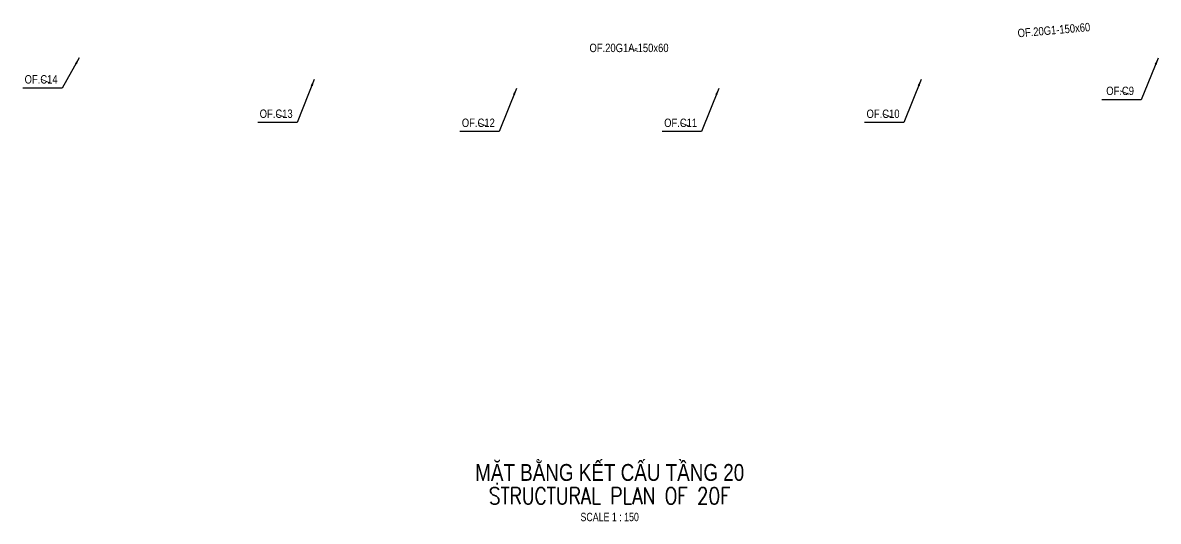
# Model space of a CAD drawing. Header units: millimetres. Extents: x -179076 to 118270, y -18667 to 89640.
# Drawn here: x 32083 to 82599, y 18374 to 40575 of the extents above; entities that cross this region are included whole.
import ezdxf
from ezdxf.enums import TextEntityAlignment as Align

# ---------------------------------------------------------------- set-up
doc = ezdxf.new("R2010")
doc.units = ezdxf.units.MM
doc.layers.get('0').update_dxf_attribs({"lineweight": 20})
doc.layers.get('Defpoints').update_dxf_attribs({"color": 151, "lineweight": 9})
for name, color, linetype, lineweight in [('NDC_S_ANNO', 7, 'Continuous', 20), ('NDC_S_DIM', 1, 'Continuous', 15), ('NDC_S_ENG TITLE', 3, 'Continuous', 20), ('NDC_S_TEXT SYMBOL', 7, 'Continuous', 20), ('NDC_S_VN TEXT', 7, 'Continuous', 20), ('NDC_S_VN TITLE', 6, 'Continuous', 35)]:
    doc.layers.add(name, color=color, linetype=linetype, lineweight=lineweight)
doc.styles.add('ARIAL', font='arial.ttf', dxfattribs={"width": 0.8})
doc.styles.add('NDC_ANNO', font='', dxfattribs={"width": 0.8})
doc.styles.add('NDC_DIM', font='', dxfattribs={"width": 0.75})
doc.styles.add('NDC_EN TXT', font='romans.shx', dxfattribs={"width": 0.8})
doc.styles.add('NDC_VIE TXT', font='arial.ttf', dxfattribs={"width": 0.8})
doc.styles.get('NDC_ANNO').set_extended_font_data('Dotum')
doc.styles.get('NDC_DIM').set_extended_font_data('Dotum')
doc.dimstyles.new('NDC_dim_150', dxfattribs={"dimscale": 150, "dimtxt": 2.5, "dimasz": 1.5, "dimexe": 1.5, "dimexo": 2.5, "dimgap": 1, "dimtad": 1, "dimdec": 0, "dimzin": 0, "dimdsep": 46, "dimtxsty": 'NDC_DIM', "dimblk": 'DIMMARK', "dimcen": 0.09, "dimdle": 1.2, "dimclrd": 1, "dimclre": 1, "dimclrt": 3, "dimadec": 0, "dimazin": 0, "dimtfac": 1, "dimtdec": 0, "dimtix": 1, "dimtofl": 0, "dimtmove": 0, "dimatfit": 3, "dimfxl": 8, "dimfxlon": 1, "dimtolj": 1, "dimtzin": 0, "dimarcsym": 0})
doc.dimstyles.new('NDC_dim_iso', dxfattribs={"dimtxt": 2.5, "dimasz": 1, "dimexe": 1.5, "dimexo": 2.5, "dimgap": 1, "dimtad": 1, "dimdec": 0, "dimzin": 0, "dimdsep": 46, "dimtxsty": 'NDC_DIM', "dimblk": 'DIMMARK', "dimcen": 0.09, "dimdle": 1.2, "dimclrd": 1, "dimclre": 1, "dimclrt": 3, "dimadec": 0, "dimazin": 0, "dimtfac": 1, "dimtdec": 0, "dimtix": 1, "dimtofl": 0, "dimtmove": 0, "dimatfit": 3, "dimfxl": 8, "dimfxlon": 1, "dimtolj": 1, "dimtzin": 0, "dimarcsym": 0})

# ---------------------------------------------------------------- blocks, each defined once
blk = doc.blocks.new('Drawing name_symbol')
at = {"layer": 'NDC_S_ENG TITLE', "style": 'NDC_EN TXT', "width": 0.8}
blk.add_attdef('SECTDET1', text='', height=5, dxfattribs=at).set_placement((0, 1.01), align=Align.CENTER)
at = {"layer": 'NDC_S_TEXT SYMBOL', "lineweight": 25, "style": 'NDC_ANNO', "width": 0.8}
blk.add_attdef('SSCALE', text='', height=2.5, dxfattribs=at).set_placement((0, -4), align=Align.CENTER)
at = {"layer": 'NDC_S_VN TITLE', "style": 'NDC_VIE TXT', "width": 0.8}
blk.add_attdef('SECTDET2', text='', height=5, dxfattribs=at).set_placement((0, 7.97), align=Align.CENTER)
blk = doc.blocks.new('DIMMARK')
at = {"layer": 'NDC_S_DIM', "color": 1}
blk.add_line((-1.5, 0), (1, 0), dxfattribs=at)
at = {"layer": 'NDC_S_DIM', "color": 2, "const_width": 0.1}
blk.add_lwpolyline([(-0.42, -0.42), (0.42, 0.42)], dxfattribs=at)
blk = doc.blocks.new('*U217')
at = {"layer": 'NDC_S_ANNO', "ltscale": 0.8, "style": 'ARIAL', "width": 0.8, "flags": 1}
blk.add_attdef('CHU_THICH', text='', height=2.5, dxfattribs=at).set_placement((0, 0), align=Align.MIDDLE_CENTER)
at = {"layer": 'NDC_S_ANNO', "ltscale": 0.8, "style": 'ARIAL', "width": 0.8}
blk.add_attdef('TEN', text='', height=2.5, dxfattribs=at).set_placement((-2.58, 1.03), align=Align.MIDDLE_CENTER)
at = {"layer": 'Defpoints'}
blk.add_leader([(0, 0), (-2.58, 1.03)], dimstyle='NDC_dim_iso', override={"dimgap": 0.625, "dimtad": 0}, dxfattribs=at)
blk = doc.blocks.new('*U218')
at = {"layer": 'NDC_S_ANNO', "ltscale": 0.8, "style": 'ARIAL', "width": 0.8, "flags": 1}
blk.add_attdef('CHU_THICH', text='', height=2.5, dxfattribs=at).set_placement((0, 0), align=Align.MIDDLE_CENTER)
at = {"layer": 'NDC_S_ANNO', "ltscale": 0.8, "style": 'ARIAL', "width": 0.8}
blk.add_attdef('TEN', text='', height=2.5, dxfattribs=at).set_placement((-2.58, 1.03), align=Align.MIDDLE_CENTER)
at = {"layer": 'Defpoints'}
blk.add_leader([(0, 0), (-2.58, 1.03)], dimstyle='NDC_dim_iso', override={"dimgap": 0.625, "dimtad": 0}, dxfattribs=at)
blk = doc.blocks.new('*U219')
at = {"layer": 'NDC_S_ANNO', "ltscale": 0.8, "style": 'ARIAL', "width": 0.8, "flags": 1}
blk.add_attdef('CHU_THICH', text='', height=2.5, dxfattribs=at).set_placement((0, 0), align=Align.MIDDLE_CENTER)
at = {"layer": 'NDC_S_ANNO', "ltscale": 0.8, "style": 'ARIAL', "width": 0.8}
blk.add_attdef('TEN', text='', height=2.5, dxfattribs=at).set_placement((-2.58, 1.03), align=Align.MIDDLE_CENTER)
at = {"layer": 'Defpoints'}
blk.add_leader([(0, 0), (-2.58, 1.03)], dimstyle='NDC_dim_iso', override={"dimgap": 0.625, "dimtad": 0}, dxfattribs=at)
blk = doc.blocks.new('*U220')
at = {"layer": 'NDC_S_ANNO', "ltscale": 0.8, "style": 'ARIAL', "width": 0.8, "flags": 1}
blk.add_attdef('CHU_THICH', text='', height=2.5, dxfattribs=at).set_placement((0, 0), align=Align.MIDDLE_CENTER)
at = {"layer": 'NDC_S_ANNO', "ltscale": 0.8, "style": 'ARIAL', "width": 0.8}
blk.add_attdef('TEN', text='', height=2.5, dxfattribs=at).set_placement((-2.58, 1.03), align=Align.MIDDLE_CENTER)
at = {"layer": 'Defpoints'}
blk.add_leader([(0, 0), (-2.58, 1.03)], dimstyle='NDC_dim_iso', override={"dimgap": 0.625, "dimtad": 0}, dxfattribs=at)
blk = doc.blocks.new('*U221')
at = {"layer": 'NDC_S_ANNO', "ltscale": 0.8, "style": 'ARIAL', "width": 0.8, "flags": 1}
blk.add_attdef('CHU_THICH', text='', height=2.5, dxfattribs=at).set_placement((0, 0), align=Align.MIDDLE_CENTER)
at = {"layer": 'NDC_S_ANNO', "ltscale": 0.8, "style": 'ARIAL', "width": 0.8}
blk.add_attdef('TEN', text='', height=2.5, dxfattribs=at).set_placement((-2.58, 1.03), align=Align.MIDDLE_CENTER)
at = {"layer": 'Defpoints'}
blk.add_leader([(0, 0), (-2.58, 1.03)], dimstyle='NDC_dim_iso', override={"dimgap": 0.625, "dimtad": 0}, dxfattribs=at)
blk = doc.blocks.new('*U222')
at = {"layer": 'NDC_S_ANNO', "ltscale": 0.8, "style": 'ARIAL', "width": 0.8, "flags": 1}
blk.add_attdef('CHU_THICH', text='', height=2.5, dxfattribs=at).set_placement((0, 0), align=Align.MIDDLE_CENTER)
at = {"layer": 'NDC_S_ANNO', "ltscale": 0.8, "style": 'ARIAL', "width": 0.8}
blk.add_attdef('TEN', text='', height=2.5, dxfattribs=at).set_placement((-2.58, 1.03), align=Align.MIDDLE_CENTER)
at = {"layer": 'Defpoints'}
blk.add_leader([(0, 0), (-2.58, 1.03)], dimstyle='NDC_dim_iso', override={"dimgap": 0.625, "dimtad": 0}, dxfattribs=at)
blk = doc.blocks.new('*U210')
at = {"layer": 'NDC_S_ANNO', "ltscale": 0.8, "style": 'ARIAL', "width": 0.8, "flags": 1}
blk.add_attdef('CHU_THICH', text='', height=2.5, dxfattribs=at).set_placement((0, 0), align=Align.MIDDLE_CENTER)
at = {"layer": 'NDC_S_ANNO', "ltscale": 0.8, "style": 'ARIAL', "width": 0.8}
blk.add_attdef('TEN', text='', height=2.5, dxfattribs=at).set_placement((-2.58, 1.03), align=Align.MIDDLE_CENTER)
at = {"layer": 'Defpoints'}
blk.add_leader([(0, 0), (-2.58, 1.03)], dimstyle='NDC_dim_iso', override={"dimgap": 0.625, "dimtad": 0}, dxfattribs=at)

msp = doc.modelspace()

# ---------------------------------------------------------------- block references
at = {"layer": 'NDC_S_ANNO', "xscale": 150, "yscale": 150, "zscale": 150}
msp.add_blockref('Drawing name_symbol', (58194.6, 18979), dxfattribs=at).add_auto_attribs({'SECTDET1': 'STRUCTURAL PLAN OF 20F', 'SECTDET2': 'MẶT BẰNG KẾT CẤU TẦNG 20', 'SSCALE': 'SCALE 1 : 150'})
at = {"layer": 'NDC_S_VN TEXT', "xscale": 150, "yscale": 150, "zscale": 150}
for name, p, values in [('*U210', (59441.5, 39298.4), {'TEN': 'OF.20G1A-150x60'}), ('*U217', (33288.8, 37898.4), {'TEN': 'OF.C14'}), ('*U219', (81288.8, 37386.3), {'TEN': 'OF.C9'}), ('*U222', (43744.7, 36367.2), {'TEN': 'OF.C13'}), ('*U218', (70742.2, 36365.4), {'TEN': 'OF.C10'}), ('*U221', (52738.7, 35964.4), {'TEN': 'OF.C12'}), ('*U220', (61739.5, 35962.3), {'TEN': 'OF.C11'})]:
    msp.add_blockref(name, p, dxfattribs=at).add_auto_attribs(values)

# ---------------------------------------------------------------- texts
at = {"layer": 'NDC_S_ANNO', "style": 'ARIAL', "width": 0.8}
msp.add_text('OF.20G1-150x60', height=375, rotation=4.9716, dxfattribs=at).set_placement((77954.9, 40247.8), align=Align.MIDDLE_CENTER)

# ---------------------------------------------------------------- leaders
for points in [[(34599.2, 39004.3), (33832.7, 37659.4), (32083.1, 37659.4)], [(82599.2, 39000.6), (81832.7, 37147.3), (80083.1, 37147.3)], [(45055.1, 38052.4), (44288.6, 36128.3), (42539, 36128.3)], [(72052.6, 38050.5), (71286.1, 36126.4), (69536.5, 36126.4)], [(54049.1, 37649.6), (53282.7, 35725.5), (51533, 35725.5)], [(63049.9, 37647.5), (62283.4, 35723.4), (60533.8, 35723.4)]]:
    msp.add_leader(points, dimstyle='NDC_dim_150', override={"dimasz": 2, "dimgap": 1, "dimtad": 0})

doc.saveas('drawing.dxf')
